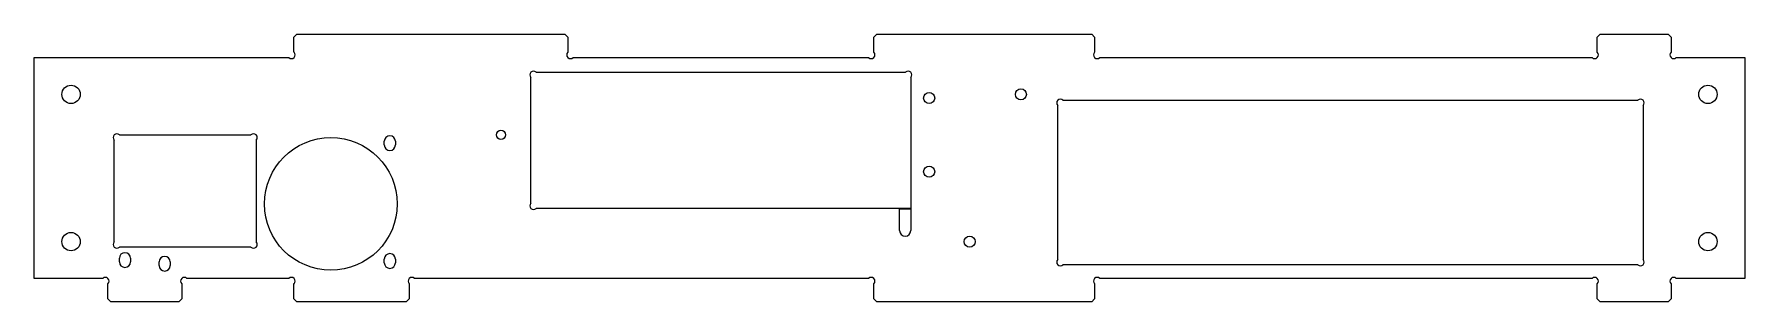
# Model space of a CAD drawing. Header units: millimetres. Extents: x 357 to 821, y 407 to 479.
import ezdxf

# ---------------------------------------------------------------- set-up
doc = ezdxf.new("R2010")
doc.units = ezdxf.units.MM

msp = doc.modelspace()

# ---------------------------------------------------------------- linework, layer by layer
at = {"color": 7, "linetype": 'Continuous', "lineweight": 25}
for p, q in [((428.05, 479.46), (427.25, 478.66)), ((427.25, 474.53), (427.25, 478.66)), ((428.05, 479.46), (500.7, 479.46)), ((501.5, 478.66), (500.7, 479.46)), ((501.5, 478.66), (501.5, 474.53)), ((585.3, 479.46), (584.5, 478.66)), ((584.5, 474.53), (584.5, 478.66)), ((585.3, 479.46), (643.57, 479.46)), ((644.37, 478.66), (643.57, 479.46)), ((644.37, 478.66), (644.37, 474.53)), ((781.48, 479.46), (780.68, 478.66)), ((780.68, 474.53), (780.68, 478.66)), ((781.48, 479.46), (799.88, 479.46)), ((800.68, 478.66), (799.88, 479.46)), ((800.68, 478.66), (800.68, 474.53)), ((356.8, 413.11), (356.8, 473.11)), ((356.8, 473.11), (425.84, 473.11)), ((492.92, 469.11), (593.09, 469.11)), ((502.92, 473.11), (583.09, 473.11)), ((645.79, 473.11), (779.27, 473.11)), ((802.1, 473.11), (820.68, 473.11)), ((820.68, 473.11), (820.68, 413.11)), ((491.5, 433.53), (491.5, 467.7)), ((594.5, 467.7), (594.5, 432.11)), ((634.37, 418.23), (634.37, 460.1)), ((635.79, 461.51), (791.71, 461.51)), ((793.12, 460.1), (793.12, 418.23)), ((378.5, 423.03), (378.5, 450.7)), ((379.92, 452.11), (415.59, 452.11)), ((417, 450.7), (417, 423.03)), ((451.75, 449.36), (451.75, 450.36)), ((454.75, 450.36), (454.75, 449.36)), ((594.5, 432.11), (492.92, 432.11)), ((591.5, 432.01), (594.5, 432.01)), ((591.5, 426.11), (591.5, 432.01)), ((594.5, 432.01), (594.5, 426.11)), ((379.9, 417.61), (379.9, 418.61)), ((415.59, 421.61), (379.92, 421.61)), ((382.9, 418.61), (382.9, 417.61)), ((390.7, 416.61), (390.7, 417.61)), ((393.7, 417.61), (393.7, 416.61)), ((451.75, 417.36), (451.75, 418.36)), ((454.75, 418.36), (454.75, 417.36)), ((375.39, 413.11), (356.8, 413.11)), ((425.84, 413.11), (398.22, 413.11)), ((583.09, 413.11), (459.92, 413.11)), ((791.71, 416.81), (635.79, 416.81)), ((779.27, 413.11), (645.79, 413.11)), ((820.68, 413.11), (802.1, 413.11)), ((376.8, 407.56), (376.8, 411.7)), ((396.8, 411.7), (396.8, 407.56)), ((427.25, 407.56), (427.25, 411.7)), ((458.5, 411.7), (458.5, 407.56)), ((584.5, 407.56), (584.5, 411.7)), ((644.37, 411.7), (644.37, 407.56)), ((780.68, 407.56), (780.68, 411.7)), ((800.68, 411.7), (800.68, 407.56)), ((376.8, 407.56), (377.6, 406.76)), ((396, 406.76), (377.6, 406.76)), ((396, 406.76), (396.8, 407.56)), ((427.25, 407.56), (428.05, 406.76)), ((457.7, 406.76), (428.05, 406.76)), ((457.7, 406.76), (458.5, 407.56)), ((584.5, 407.56), (585.3, 406.76)), ((643.57, 406.76), (585.3, 406.76)), ((643.57, 406.76), (644.37, 407.56)), ((780.68, 407.56), (781.48, 406.76)), ((799.88, 406.76), (781.48, 406.76)), ((799.88, 406.76), (800.68, 407.56))]:
    msp.add_line(p, q, dxfattribs=at)
for centre, radius in [((366.8, 463.11), 2.5), ((624.37, 463.11), 1.5), ((810.68, 463.11), 2.5), ((599.5, 462.11), 1.5), ((437.25, 433.36), 18), ((483.38, 452.11), 1.25), ((599.5, 442.11), 1.5), ((366.8, 423.11), 2.5), ((610.5, 423.11), 1.5), ((810.68, 423.11), 2.5)]:
    msp.add_circle(centre, radius, dxfattribs=at)
for centre, radius, start, end in [((426.55, 473.82), 1, 225, 45), ((502.21, 473.82), 1, 135, 315), ((583.8, 473.82), 1, 225, 45), ((645.08, 473.82), 1, 135, 315), ((779.98, 473.82), 1, 225, 45), ((801.39, 473.82), 1, 135, 315), ((492.21, 468.4), 1, 45, 225), ((593.8, 468.4), 1, 315, 135), ((635.08, 460.8), 1, 45, 225), ((792.42, 460.8), 1, 315, 135), ((379.21, 451.4), 1, 45, 225), ((416.3, 451.4), 1, 315, 135), ((453.25, 450.36), 1.5, 0, 180), ((453.25, 449.36), 1.5, 180, 360), ((492.21, 432.82), 1, 135, 315), ((379.21, 422.32), 1, 135, 315), ((416.3, 422.32), 1, 225, 45), ((593, 426.11), 1.5, 180, 0), ((381.4, 418.61), 1.5, 0, 180), ((381.4, 417.61), 1.5, 180, 0), ((392.2, 417.61), 1.5, 0, 180), ((453.25, 418.36), 1.5, 0, 180), ((635.08, 417.52), 1, 135, 315), ((792.42, 417.52), 1, 225, 45), ((376.1, 412.4), 1, 315, 135), ((392.2, 416.61), 1.5, 180, 0), ((397.51, 412.4), 1, 45, 225), ((426.55, 412.4), 1, 315, 135), ((453.25, 417.36), 1.5, 180, 0), ((459.21, 412.4), 1, 45, 225), ((583.8, 412.4), 1, 315, 135), ((645.08, 412.4), 1, 45, 225), ((779.98, 412.4), 1, 315, 135), ((801.39, 412.4), 1, 45, 225)]:
    msp.add_arc(centre, radius, start, end, dxfattribs=at)

doc.saveas('drawing.dxf')
